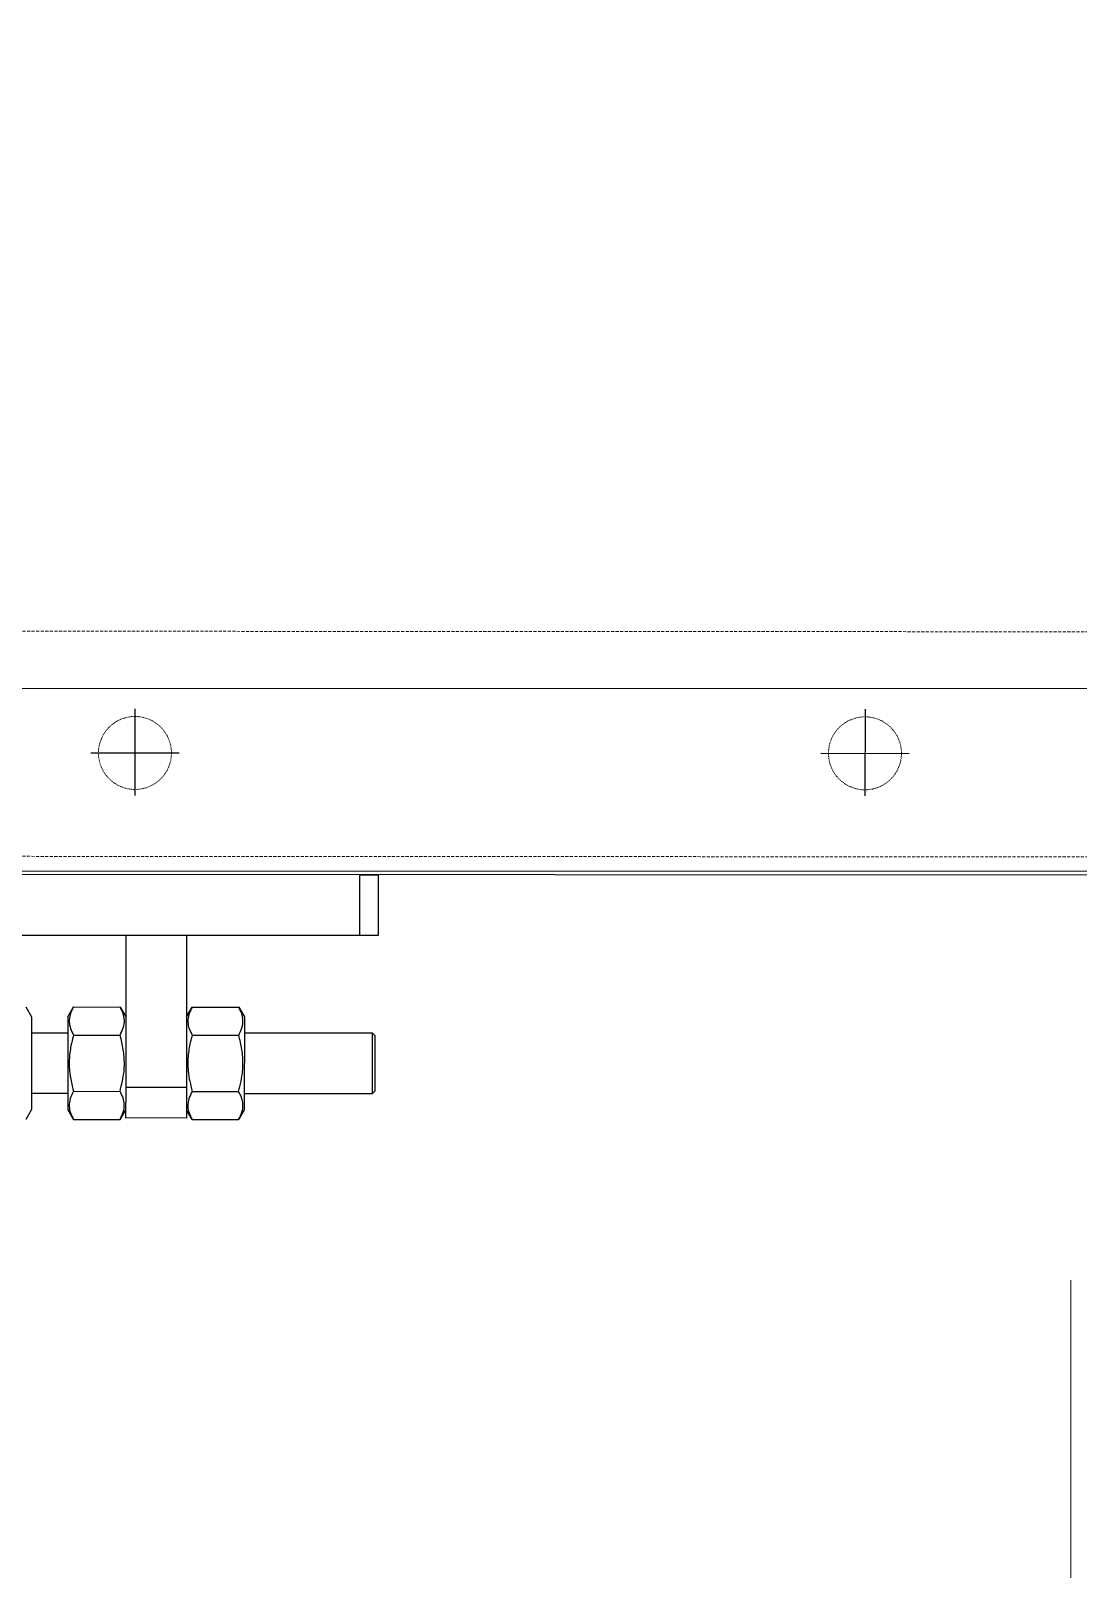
# Model space of a CAD drawing. Header units: millimetres. Extents: x 845401 to 948039, y 511594 to 550263.
# Drawn here: x 909796.6 to 909968.8, y 535897 to 536149.9 of the extents above; entities that cross this region are included whole.
import ezdxf

# ---------------------------------------------------------------- set-up
doc = ezdxf.new("R2010")
doc.units = ezdxf.units.MM
doc.linetypes.add('CENTER', pattern=[0])
doc.linetypes.add('DASHED', pattern=[0.75, 0.5, -0.25])
for name, color, linetype in [('00', 7, 'Continuous'), ('1轮廓实线层', 7, 'Continuous'), ('3中心线层', 1, 'CENTER'), ('4虚线层', 6, 'DASHED')]:
    doc.layers.add(name, color=color, linetype=linetype)
doc.layers.add('A-剖-0.10mm.......SECT-L01', color=255, linetype='Continuous', lineweight=18)
doc.layers.add('物流设备', color=7, linetype='Continuous', lineweight=5)

# ---------------------------------------------------------------- blocks, each defined once
blk = doc.blocks.new('*U100472')
at = {"color": 7, "linetype": 'Continuous', "lineweight": 25}
blk.add_line((-1886.94, 1662.02), (-3156.94, 1662.02), dxfattribs=at)
at = {"layer": '1轮廓实线层'}
for p, q in [((-3058.94, 1700.65), (-3059.87, 1702.26)), ((-3052.01, 1702.26), (-3052.94, 1700.65)), ((-3052.01, 1702.26), (-3044.37, 1702.26)), ((-3043.44, 1700.65), (-3044.37, 1702.26)), ((-3033.44, 1702.02), (-3043.44, 1702.02)), ((-3043.44, 1697.02), (-3043.44, 1702.02)), ((-3032.51, 1702.26), (-3033.44, 1700.65)), ((-3033.44, 1697.02), (-3033.44, 1702.02)), ((-3032.51, 1702.26), (-3024.87, 1702.26)), ((-3023.94, 1700.65), (-3024.87, 1702.26)), ((-3058.94, 1685.4), (-3058.94, 1700.65)), ((-3052.94, 1685.4), (-3052.94, 1700.65)), ((-3023.94, 1685.4), (-3023.94, 1700.65)), ((-3052.94, 1698.02), (-3058.94, 1698.02)), ((-3052.01, 1697.64), (-3044.37, 1697.64)), ((-3033.44, 1697.02), (-3043.44, 1697.02)), ((-3043.44, 1672.02), (-3043.44, 1697.02)), ((-3033.44, 1672.02), (-3033.44, 1697.02)), ((-3032.51, 1697.64), (-3024.87, 1697.64)), ((-3002.94, 1698.02), (-3023.94, 1698.02)), ((-3002.44, 1697.52), (-3002.94, 1698.02)), ((-3002.94, 1688.02), (-3002.94, 1698.02)), ((-3002.44, 1697.52), (-3002.44, 1688.52)), ((-3058.94, 1688.02), (-3052.94, 1688.02)), ((-3052.01, 1688.4), (-3044.37, 1688.4)), ((-3032.51, 1688.4), (-3024.87, 1688.4)), ((-3023.94, 1688.02), (-3002.94, 1688.02)), ((-3002.94, 1688.02), (-3002.44, 1688.52)), ((-3059.87, 1683.78), (-3058.94, 1685.4)), ((-3052.94, 1685.4), (-3052.01, 1683.78)), ((-3044.37, 1683.78), (-3043.44, 1685.4)), ((-3033.44, 1685.4), (-3032.51, 1683.78)), ((-3024.87, 1683.78), (-3023.94, 1685.4)), ((-3052.01, 1683.78), (-3044.37, 1683.78)), ((-3032.51, 1683.78), (-3024.87, 1683.78)), ((-3004.94, 1672.02), (-3229.94, 1672.02)), ((-3004.94, 1672.02), (-3004.94, 1662.02)), ((-3001.94, 1672.02), (-3004.94, 1672.02)), ((-3001.94, 1662.02), (-3001.94, 1672.02)), ((-3004.94, 1662.02), (-3229.94, 1662.02)), ((-3004.94, 1662.02), (-3001.94, 1662.02))]:
    blk.add_line(p, q, dxfattribs=at)
for points, knots in [([(-3052.01, 1697.64), (-3052.22, 1698.04), (-3052.63, 1698.85), (-3052.79, 1700.05), (-3052.56, 1701.2), (-3052.2, 1701.9), (-3052.01, 1702.26)], [0, 0, 0, 0, 0.264601, 0.534946, 0.765344, 1, 1, 1, 1]), ([(-3044.37, 1702.26), (-3044.17, 1701.86), (-3043.75, 1701.05), (-3043.6, 1699.85), (-3043.82, 1698.7), (-3044.19, 1697.99), (-3044.37, 1697.64)], [0, 0, 0, 0, 0.264607, 0.534946, 0.765344, 1, 1, 1, 1]), ([(-3032.51, 1697.64), (-3032.72, 1698.04), (-3033.13, 1698.85), (-3033.29, 1700.05), (-3033.06, 1701.2), (-3032.7, 1701.9), (-3032.51, 1702.26)], [0, 0, 0, 0, 0.264601, 0.534946, 0.765344, 1, 1, 1, 1]), ([(-3024.87, 1702.26), (-3024.67, 1701.86), (-3024.25, 1701.05), (-3024.1, 1699.85), (-3024.32, 1698.7), (-3024.69, 1697.99), (-3024.87, 1697.64)], [0, 0, 0, 0, 0.264607, 0.534946, 0.765344, 1, 1, 1, 1]), ([(-3052.01, 1688.4), (-3052.12, 1688.8), (-3052.43, 1689.94), (-3052.74, 1691.91), (-3052.75, 1694.65), (-3052.28, 1696.53), (-3052.01, 1697.64)], [0, 0, 0, 0, 0.131292, 0.380793, 0.636397, 1, 1, 1, 1]), ([(-3044.37, 1697.64), (-3044.1, 1696.53), (-3043.64, 1694.67), (-3043.64, 1691.93), (-3043.95, 1689.96), (-3044.26, 1688.8), (-3044.37, 1688.4)], [0, 0, 0, 0, 0.363601, 0.612795, 0.868708, 1, 1, 1, 1]), ([(-3032.51, 1688.4), (-3032.62, 1688.8), (-3032.93, 1689.94), (-3033.24, 1691.91), (-3033.25, 1694.65), (-3032.78, 1696.53), (-3032.51, 1697.64)], [0, 0, 0, 0, 0.131292, 0.380793, 0.636397, 1, 1, 1, 1]), ([(-3024.87, 1697.64), (-3024.6, 1696.53), (-3024.14, 1694.67), (-3024.14, 1691.93), (-3024.45, 1689.96), (-3024.76, 1688.8), (-3024.87, 1688.4)], [0, 0, 0, 0, 0.363601, 0.612795, 0.868708, 1, 1, 1, 1]), ([(-3052.01, 1683.78), (-3052.22, 1684.18), (-3052.63, 1684.99), (-3052.79, 1686.19), (-3052.56, 1687.34), (-3052.2, 1688.05), (-3052.01, 1688.4)], [0, 0, 0, 0, 0.264601, 0.534946, 0.765344, 1, 1, 1, 1]), ([(-3044.37, 1688.4), (-3044.17, 1688), (-3043.75, 1687.19), (-3043.6, 1685.99), (-3043.82, 1684.84), (-3044.19, 1684.14), (-3044.37, 1683.78)], [0, 0, 0, 0, 0.264607, 0.534946, 0.765344, 1, 1, 1, 1]), ([(-3032.51, 1683.78), (-3032.72, 1684.18), (-3033.13, 1684.99), (-3033.29, 1686.19), (-3033.06, 1687.34), (-3032.7, 1688.05), (-3032.51, 1688.4)], [0, 0, 0, 0, 0.264601, 0.534946, 0.765344, 1, 1, 1, 1]), ([(-3024.87, 1688.4), (-3024.67, 1688), (-3024.25, 1687.19), (-3024.1, 1685.99), (-3024.32, 1684.84), (-3024.69, 1684.14), (-3024.87, 1683.78)], [0, 0, 0, 0, 0.264607, 0.534946, 0.765344, 1, 1, 1, 1])]:
    blk.add_open_spline(points, degree=3, knots=knots, dxfattribs=at)
at = {"layer": '3中心线层'}
for p, q in [((-3041.94, 1634.77), (-3041.94, 1648.99)), ((-2921.94, 1634.77), (-2921.94, 1648.99)), ((-3049.19, 1642.02), (-3034.69, 1642.02)), ((-2929.19, 1642.02), (-2914.69, 1642.02))]:
    blk.add_line(p, q, dxfattribs=at)
at = {"layer": '4虚线层', "linetype": 'DASHED', "lineweight": 18}
for p, q in [((-1886.94, 1659.02), (-3156.94, 1659.02)), ((-1889.94, 1622.02), (-3153.94, 1622.02))]:
    blk.add_line(p, q, dxfattribs=at)
at = {"layer": '4虚线层', "linetype": 'DASHED', "lineweight": 18, "ltscale": 0.2}
for centre in [(-3041.94, 1642.02), (-2921.94, 1642.02)]:
    blk.add_circle(centre, 6, dxfattribs=at)
blk = doc.blocks.new('*U100569')
at = {"color": 1}
blk.add_lwpolyline([(0, -630), (7920.6, -630), (7920.6, 630), (0, 630)], close=True, dxfattribs=at)
at = {"color": 4}
blk.add_lwpolyline([(0, -600), (7920.6, -600), (7920.6, 600), (0, 600)], close=True, dxfattribs=at)
at = {"color": 2}
blk.add_lwpolyline([(0, -630), (7920.6, -630), (7920.6, -830), (0, -830)], close=True, dxfattribs=at)
for tag, p in [('设备编号', (485.24, 55.29)), ('设备高度', (489.75, -155.56))]:
    blk.add_attdef(tag, p, '', height=100)
at = {"flags": 1}
blk.add_attdef('设备类型', (14421.9, -37.08), '', height=100, dxfattribs=at)
blk = doc.blocks.new('C线')
at = {"xscale": -1, "rotation": 179.9712508777102}
blk.add_blockref('*U100472', (994726.29, 476509.42, 12.69), dxfattribs=at)
at = {"layer": '物流设备', "color": 0}
blk.add_blockref('*U100569', (986088.08, 475479.52, 25.38), dxfattribs=at)
blk = doc.blocks.new('BC线平台')
at = {"layer": 'A-剖-0.10mm.......SECT-L01'}
h = blk.add_hatch(dxfattribs=at)
h.set_pattern_fill('CROSS', color=2, scale=50)
h.set_pattern_definition([(0, (691447.87, 341554.85), (317.5, 317.5), [158.75, -476.25]), (90, (691527.24, 341475.47), (-317.5, 317.5), [158.75, -476.25])])
h.paths.add_polyline_path([(786169.72, 367097.04), (791174.13, 367097.04), (791174.13, 370095.42), (786169.72, 370095.42)])

msp = doc.modelspace()

# ---------------------------------------------------------------- block references
at = {"layer": '00'}
for name, p in [('BC线平台', (120688.34, 168041.31, -0.98)), ('C线', (-81869.83, 61162.22))]:
    msp.add_blockref(name, p, dxfattribs=at)

doc.saveas('drawing.dxf')
